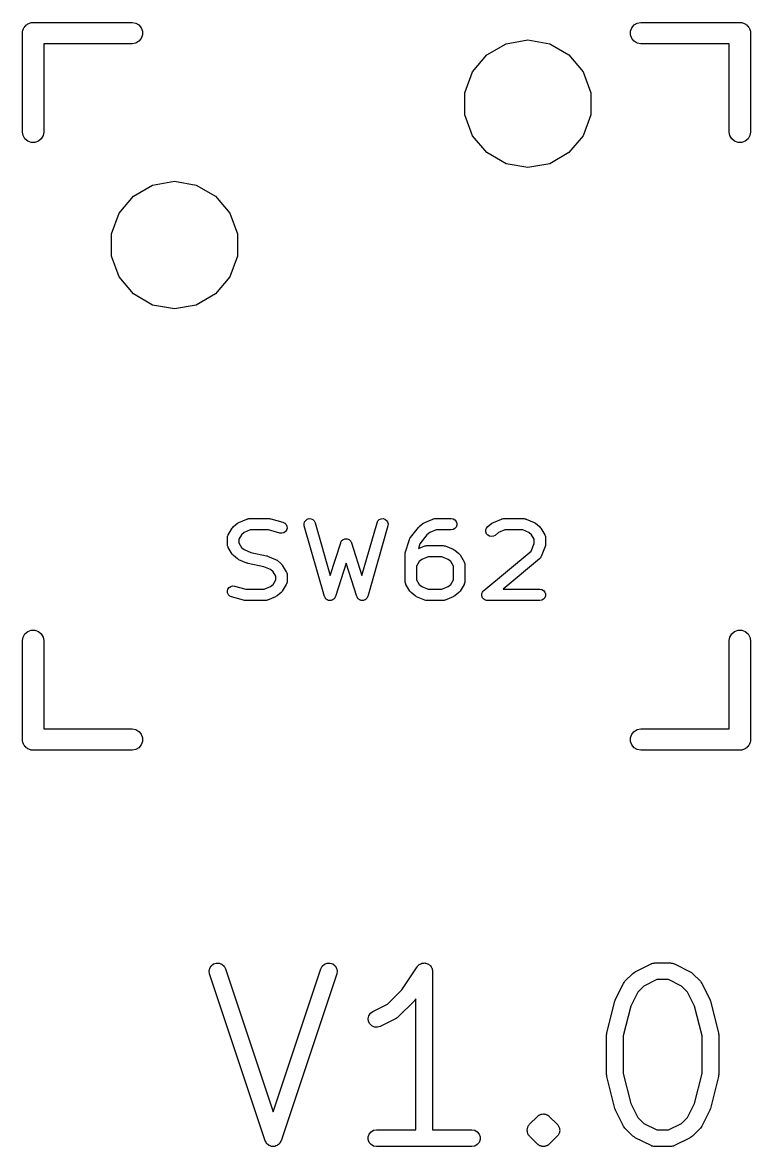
# Model space of a CAD drawing. Extents: x 47 to 330, y -254 to -153.
# Drawn here: x 298.08 to 311.17, y -253.67 to -233.46 of the extents above; entities that cross this region are included whole.
import ezdxf

# ---------------------------------------------------------------- set-up
doc = ezdxf.new("R2010")
doc.units = 0
doc.header["$MEASUREMENT"] = 0
doc.layers.add('BLACK', color=7, linetype='CONTINUOUS')

msp = doc.modelspace()

# ---------------------------------------------------------------- linework, layer by layer
at = {"layer": 'Black'}
for p, q in [((298.093, -233.601), (298.096, -233.585)), ((298.096, -233.585), (298.104, -233.57)), ((298.104, -233.57), (298.11, -233.555)), ((298.11, -233.555), (298.121, -233.542)), ((298.121, -233.542), (298.129, -233.528)), ((298.129, -233.528), (298.142, -233.517)), ((298.142, -233.517), (298.153, -233.504)), ((298.153, -233.504), (298.167, -233.496)), ((298.167, -233.496), (298.18, -233.485)), ((298.18, -233.485), (298.195, -233.479)), ((298.195, -233.479), (298.21, -233.471)), ((298.21, -233.471), (298.226, -233.468)), ((298.226, -233.468), (298.242, -233.462)), ((298.242, -233.462), (298.259, -233.462)), ((298.259, -233.462), (298.275, -233.459)), ((298.275, -233.459), (300.053, -233.459)), ((300.053, -233.459), (300.118, -233.471)), ((300.118, -233.471), (300.175, -233.504)), ((300.175, -233.504), (300.218, -233.555)), ((300.218, -233.555), (300.241, -233.617)), ((309.009, -233.617), (309.032, -233.555)), ((309.032, -233.555), (309.075, -233.504)), ((309.075, -233.504), (309.132, -233.471)), ((309.132, -233.471), (309.197, -233.459)), ((309.197, -233.459), (310.975, -233.459)), ((310.975, -233.459), (310.991, -233.462)), ((310.991, -233.462), (311.008, -233.462)), ((311.008, -233.462), (311.024, -233.468)), ((311.024, -233.468), (311.04, -233.471)), ((311.04, -233.471), (311.055, -233.479)), ((311.055, -233.479), (311.07, -233.485)), ((311.07, -233.485), (311.083, -233.496)), ((311.083, -233.496), (311.097, -233.504)), ((311.097, -233.504), (311.108, -233.517)), ((311.108, -233.517), (311.121, -233.528)), ((311.121, -233.528), (311.129, -233.542)), ((311.129, -233.542), (311.14, -233.555)), ((311.14, -233.555), (311.146, -233.57)), ((311.146, -233.57), (311.154, -233.585)), ((311.154, -233.585), (311.157, -233.601)), ((298.084, -233.65), (298.087, -233.634)), ((298.084, -235.428), (298.084, -233.65)), ((298.087, -233.617), (298.093, -233.601)), ((298.087, -233.634), (298.087, -233.617)), ((300.218, -233.745), (300.175, -233.796)), ((300.241, -233.683), (300.218, -233.745)), ((300.241, -233.617), (300.241, -233.683)), ((306.773, -233.842), (307.165, -233.773)), ((307.165, -233.773), (307.557, -233.842)), ((309.009, -233.683), (309.009, -233.617)), ((309.032, -233.745), (309.009, -233.683)), ((309.075, -233.796), (309.032, -233.745)), ((311.157, -233.601), (311.163, -233.617)), ((311.163, -233.617), (311.163, -233.634)), ((311.163, -233.634), (311.166, -233.65)), ((311.166, -233.65), (311.166, -235.428)), ((300.053, -233.84), (298.465, -233.84)), ((298.465, -233.84), (298.465, -235.428)), ((300.118, -233.829), (300.053, -233.84)), ((300.175, -233.796), (300.118, -233.829)), ((306.427, -234.041), (306.773, -233.842)), ((307.557, -233.842), (307.903, -234.041)), ((309.132, -233.829), (309.075, -233.796)), ((309.197, -233.84), (309.132, -233.829)), ((310.784, -233.84), (309.197, -233.84)), ((310.784, -235.428), (310.784, -233.84)), ((306.171, -234.346), (306.427, -234.041)), ((307.903, -234.041), (308.159, -234.346)), ((306.035, -234.721), (306.171, -234.346)), ((308.159, -234.346), (308.295, -234.721)), ((306.035, -235.119), (306.035, -234.721)), ((308.295, -234.721), (308.295, -235.119)), ((306.171, -235.494), (306.035, -235.119)), ((308.295, -235.119), (308.159, -235.494)), ((298.096, -235.493), (298.084, -235.428)), ((298.129, -235.55), (298.096, -235.493)), ((298.18, -235.593), (298.129, -235.55)), ((298.242, -235.616), (298.18, -235.593)), ((298.37, -235.593), (298.308, -235.616)), ((298.421, -235.55), (298.37, -235.593)), ((298.454, -235.493), (298.421, -235.55)), ((298.465, -235.428), (298.454, -235.493)), ((306.427, -235.799), (306.171, -235.494)), ((308.159, -235.494), (307.903, -235.799)), ((310.796, -235.493), (310.784, -235.428)), ((310.829, -235.55), (310.796, -235.493)), ((310.88, -235.593), (310.829, -235.55)), ((310.942, -235.616), (310.88, -235.593)), ((311.07, -235.593), (311.008, -235.616)), ((311.121, -235.55), (311.07, -235.593)), ((311.154, -235.493), (311.121, -235.55)), ((311.166, -235.428), (311.154, -235.493)), ((298.308, -235.616), (298.242, -235.616)), ((306.773, -235.998), (306.427, -235.799)), ((307.903, -235.799), (307.557, -235.998)), ((311.008, -235.616), (310.942, -235.616)), ((307.165, -236.067), (306.773, -235.998)), ((307.557, -235.998), (307.165, -236.067)), ((300.077, -236.581), (300.423, -236.382)), ((300.423, -236.382), (300.815, -236.313)), ((300.815, -236.313), (301.207, -236.382)), ((301.207, -236.382), (301.553, -236.581)), ((299.821, -236.886), (300.077, -236.581)), ((301.553, -236.581), (301.809, -236.886)), ((299.685, -237.261), (299.821, -236.886)), ((301.809, -236.886), (301.945, -237.261)), ((299.685, -237.659), (299.685, -237.261)), ((301.945, -237.261), (301.945, -237.659)), ((299.821, -238.034), (299.685, -237.659)), ((301.945, -237.659), (301.809, -238.034)), ((300.077, -238.339), (299.821, -238.034)), ((301.809, -238.034), (301.553, -238.339)), ((300.423, -238.538), (300.077, -238.339)), ((301.553, -238.339), (301.207, -238.538)), ((300.815, -238.607), (300.423, -238.538)), ((301.207, -238.538), (300.815, -238.607)), ((301.875, -242.522), (301.947, -242.462)), ((301.947, -242.462), (301.961, -242.454)), ((301.961, -242.454), (301.973, -242.446)), ((301.973, -242.446), (302.118, -242.386)), ((302.118, -242.386), (302.121, -242.385)), ((302.121, -242.385), (302.123, -242.384)), ((302.123, -242.384), (302.138, -242.381)), ((302.138, -242.381), (302.153, -242.378)), ((302.153, -242.378), (302.155, -242.378)), ((302.155, -242.378), (302.158, -242.378)), ((302.158, -242.378), (302.52, -242.378)), ((302.52, -242.378), (302.534, -242.38)), ((302.534, -242.38), (302.548, -242.382)), ((302.548, -242.382), (302.765, -242.442)), ((302.765, -242.442), (302.797, -242.457)), ((302.797, -242.457), (302.822, -242.482)), ((302.822, -242.482), (302.837, -242.515)), ((303.145, -242.472), (303.153, -242.438)), ((303.148, -242.507), (303.145, -242.472)), ((303.153, -242.438), (303.173, -242.409)), ((303.173, -242.409), (303.202, -242.388)), ((303.202, -242.388), (303.236, -242.378)), ((303.236, -242.378), (303.271, -242.381)), ((303.271, -242.381), (303.303, -242.395)), ((303.303, -242.395), (303.328, -242.42)), ((303.328, -242.42), (303.344, -242.452)), ((303.344, -242.452), (303.615, -243.399)), ((304.184, -243.399), (304.455, -242.452)), ((304.455, -242.452), (304.47, -242.42)), ((304.47, -242.42), (304.496, -242.395)), ((304.496, -242.395), (304.528, -242.381)), ((304.528, -242.381), (304.563, -242.378)), ((304.563, -242.378), (304.597, -242.388)), ((304.597, -242.388), (304.625, -242.409)), ((304.625, -242.409), (304.645, -242.438)), ((304.645, -242.438), (304.654, -242.472)), ((304.654, -242.472), (304.65, -242.507)), ((305.213, -242.522), (305.286, -242.462)), ((305.286, -242.462), (305.299, -242.454)), ((305.299, -242.454), (305.312, -242.446)), ((305.312, -242.446), (305.457, -242.386)), ((305.457, -242.386), (305.459, -242.385)), ((305.459, -242.385), (305.461, -242.384)), ((305.461, -242.384), (305.476, -242.381)), ((305.476, -242.381), (305.491, -242.378)), ((305.491, -242.378), (305.494, -242.378)), ((305.494, -242.378), (305.496, -242.378)), ((305.496, -242.378), (305.786, -242.378)), ((305.786, -242.378), (305.821, -242.384)), ((305.821, -242.384), (305.851, -242.402)), ((305.851, -242.402), (305.874, -242.429)), ((305.874, -242.429), (305.886, -242.462)), ((305.886, -242.462), (305.886, -242.497)), ((306.447, -242.522), (306.519, -242.462)), ((306.519, -242.462), (306.533, -242.454)), ((306.533, -242.454), (306.545, -242.446)), ((306.545, -242.446), (306.69, -242.386)), ((306.69, -242.386), (306.693, -242.385)), ((306.693, -242.385), (306.695, -242.384)), ((306.695, -242.384), (306.71, -242.381)), ((306.71, -242.381), (306.725, -242.378)), ((306.725, -242.378), (306.727, -242.378)), ((306.727, -242.378), (306.73, -242.378)), ((306.73, -242.378), (307.092, -242.378)), ((307.092, -242.378), (307.095, -242.378)), ((307.095, -242.378), (307.097, -242.378)), ((307.097, -242.378), (307.112, -242.381)), ((307.112, -242.381), (307.127, -242.384)), ((307.127, -242.384), (307.129, -242.385)), ((307.129, -242.385), (307.132, -242.386)), ((307.132, -242.386), (307.277, -242.446)), ((307.277, -242.446), (307.289, -242.454)), ((307.289, -242.454), (307.303, -242.462)), ((307.303, -242.462), (307.375, -242.522)), ((301.772, -242.687), (301.777, -242.678)), ((301.777, -242.678), (301.78, -242.669)), ((301.78, -242.669), (301.853, -242.548)), ((301.853, -242.548), (301.864, -242.535)), ((301.864, -242.535), (301.875, -242.522)), ((302.018, -242.668), (301.969, -242.75)), ((302.066, -242.628), (302.018, -242.668)), ((302.178, -242.581), (302.066, -242.628)), ((302.507, -242.581), (302.178, -242.581)), ((302.711, -242.638), (302.507, -242.581)), ((302.746, -242.641), (302.711, -242.638)), ((302.78, -242.632), (302.746, -242.641)), ((302.809, -242.612), (302.78, -242.632)), ((302.83, -242.584), (302.809, -242.612)), ((302.839, -242.55), (302.83, -242.584)), ((302.837, -242.515), (302.839, -242.55)), ((303.511, -243.777), (303.148, -242.507)), ((304.65, -242.507), (304.287, -243.777)), ((305.054, -242.718), (305.199, -242.537)), ((305.199, -242.537), (305.206, -242.53)), ((305.206, -242.53), (305.213, -242.522)), ((305.351, -242.672), (305.225, -242.83)), ((305.404, -242.628), (305.351, -242.672)), ((305.516, -242.581), (305.404, -242.628)), ((305.786, -242.581), (305.516, -242.581)), ((305.821, -242.575), (305.786, -242.581)), ((305.851, -242.557), (305.821, -242.575)), ((305.874, -242.53), (305.851, -242.557)), ((305.886, -242.497), (305.874, -242.53)), ((306.412, -242.582), (306.424, -242.549)), ((306.412, -242.618), (306.412, -242.582)), ((306.424, -242.651), (306.412, -242.618)), ((306.424, -242.549), (306.447, -242.522)), ((306.446, -242.678), (306.424, -242.651)), ((306.477, -242.696), (306.446, -242.678)), ((306.577, -242.679), (306.546, -242.696)), ((306.638, -242.628), (306.577, -242.679)), ((306.75, -242.581), (306.638, -242.628)), ((307.072, -242.581), (306.75, -242.581)), ((307.184, -242.628), (307.072, -242.581)), ((307.232, -242.668), (307.184, -242.628)), ((307.281, -242.75), (307.232, -242.668)), ((307.375, -242.522), (307.386, -242.535)), ((307.386, -242.535), (307.397, -242.548)), ((307.397, -242.548), (307.47, -242.669)), ((307.47, -242.669), (307.473, -242.678)), ((307.473, -242.678), (307.478, -242.687)), ((301.766, -242.721), (301.767, -242.712)), ((301.766, -242.842), (301.766, -242.721)), ((301.767, -242.852), (301.766, -242.842)), ((301.767, -242.712), (301.768, -242.702)), ((301.768, -242.862), (301.767, -242.852)), ((301.768, -242.702), (301.77, -242.695)), ((301.77, -242.869), (301.768, -242.862)), ((301.77, -242.695), (301.772, -242.687)), ((301.772, -242.877), (301.77, -242.869)), ((301.777, -242.886), (301.772, -242.877)), ((301.78, -242.895), (301.777, -242.886)), ((301.969, -242.75), (301.969, -242.814)), ((301.969, -242.814), (302.018, -242.896)), ((303.615, -243.399), (303.803, -242.811)), ((303.803, -242.811), (303.804, -242.808)), ((303.804, -242.808), (303.805, -242.804)), ((303.805, -242.804), (303.813, -242.792)), ((303.813, -242.792), (303.819, -242.78)), ((303.819, -242.78), (303.822, -242.777)), ((303.822, -242.777), (303.824, -242.774)), ((303.824, -242.774), (303.835, -242.766)), ((303.835, -242.766), (303.845, -242.756)), ((303.845, -242.756), (303.849, -242.755)), ((303.849, -242.755), (303.852, -242.752)), ((303.852, -242.752), (303.865, -242.748)), ((303.865, -242.748), (303.878, -242.743)), ((303.878, -242.743), (303.882, -242.743)), ((303.882, -242.743), (303.886, -242.742)), ((303.886, -242.742), (303.899, -242.742)), ((303.899, -242.742), (303.913, -242.742)), ((303.913, -242.742), (303.917, -242.743)), ((303.917, -242.743), (303.921, -242.743)), ((303.921, -242.743), (303.934, -242.748)), ((303.934, -242.748), (303.947, -242.752)), ((303.947, -242.752), (303.95, -242.755)), ((303.95, -242.755), (303.954, -242.756)), ((303.954, -242.756), (303.964, -242.766)), ((303.964, -242.766), (303.974, -242.774)), ((303.974, -242.774), (303.977, -242.777)), ((303.977, -242.777), (303.98, -242.78)), ((303.98, -242.78), (303.986, -242.792)), ((303.986, -242.792), (303.993, -242.804)), ((303.993, -242.804), (303.994, -242.808)), ((303.994, -242.808), (303.996, -242.811)), ((303.996, -242.811), (304.184, -243.399)), ((304.963, -242.995), (305.036, -242.753)), ((305.036, -242.751), (305.037, -242.749)), ((305.036, -242.753), (305.036, -242.751)), ((305.037, -242.749), (305.044, -242.735)), ((305.044, -242.735), (305.052, -242.721)), ((305.052, -242.721), (305.053, -242.72)), ((305.053, -242.72), (305.054, -242.718)), ((305.225, -242.83), (305.199, -242.917)), ((305.199, -242.917), (305.312, -242.87)), ((305.312, -242.87), (305.314, -242.869)), ((305.314, -242.869), (305.316, -242.868)), ((305.316, -242.868), (305.331, -242.865)), ((305.331, -242.865), (305.346, -242.862)), ((305.346, -242.862), (305.348, -242.862)), ((305.348, -242.862), (305.351, -242.862)), ((305.351, -242.862), (305.641, -242.862)), ((305.641, -242.862), (305.643, -242.862)), ((305.643, -242.862), (305.646, -242.862)), ((305.646, -242.862), (305.661, -242.865)), ((305.661, -242.865), (305.676, -242.868)), ((305.676, -242.868), (305.678, -242.869)), ((305.678, -242.869), (305.68, -242.87)), ((305.68, -242.87), (305.825, -242.93)), ((306.512, -242.702), (306.477, -242.696)), ((306.546, -242.696), (306.512, -242.702)), ((307.225, -242.962), (307.281, -242.823)), ((307.281, -242.823), (307.281, -242.75)), ((307.477, -242.88), (307.404, -243.062)), ((307.478, -242.877), (307.477, -242.879)), ((307.477, -242.879), (307.477, -242.88)), ((307.478, -242.687), (307.48, -242.695)), ((307.481, -242.861), (307.478, -242.877)), ((307.48, -242.695), (307.482, -242.702)), ((307.484, -242.846), (307.481, -242.861)), ((307.482, -242.702), (307.483, -242.712)), ((307.483, -242.712), (307.484, -242.721)), ((307.484, -242.721), (307.484, -242.842)), ((307.484, -242.842), (307.484, -242.844)), ((307.484, -242.844), (307.484, -242.846)), ((301.853, -243.016), (301.78, -242.895)), ((301.864, -243.028), (301.853, -243.016)), ((301.875, -243.041), (301.864, -243.028)), ((301.947, -243.102), (301.875, -243.041)), ((302.018, -242.896), (302.066, -242.936)), ((302.066, -242.936), (302.188, -242.987)), ((302.188, -242.987), (302.469, -243.045)), ((302.469, -243.045), (302.478, -243.049)), ((302.478, -243.049), (302.487, -243.051)), ((302.487, -243.051), (302.632, -243.111)), ((304.959, -243.024), (304.961, -243.009)), ((304.959, -243.508), (304.959, -243.024)), ((304.961, -243.009), (304.963, -242.995)), ((305.371, -243.065), (305.259, -243.112)), ((305.621, -243.065), (305.371, -243.065)), ((305.733, -243.112), (305.621, -243.065)), ((305.825, -242.93), (305.838, -242.938)), ((305.838, -242.938), (305.851, -242.946)), ((305.851, -242.946), (305.924, -243.006)), ((305.924, -243.006), (305.935, -243.019)), ((305.935, -243.019), (305.946, -243.032)), ((305.946, -243.032), (306.018, -243.153)), ((306.374, -243.671), (307.225, -242.962)), ((307.391, -243.083), (307.386, -243.092)), ((307.398, -243.075), (307.391, -243.083)), ((307.401, -243.068), (307.398, -243.075)), ((307.404, -243.062), (307.401, -243.068)), ((301.961, -243.109), (301.947, -243.102)), ((301.973, -243.118), (301.961, -243.109)), ((302.118, -243.178), (301.973, -243.118)), ((302.128, -243.18), (302.118, -243.178)), ((302.137, -243.184), (302.128, -243.18)), ((302.418, -243.242), (302.137, -243.184)), ((302.54, -243.293), (302.418, -243.242)), ((302.632, -243.111), (302.645, -243.12)), ((302.645, -243.12), (302.658, -243.127)), ((302.658, -243.127), (302.731, -243.188)), ((302.731, -243.188), (302.742, -243.201)), ((302.742, -243.201), (302.753, -243.213)), ((302.753, -243.213), (302.825, -243.334)), ((303.899, -243.176), (303.706, -243.78)), ((304.093, -243.78), (303.899, -243.176)), ((305.211, -243.151), (305.162, -243.233)), ((305.162, -243.233), (305.162, -243.479)), ((305.259, -243.112), (305.211, -243.151)), ((305.78, -243.151), (305.733, -243.112)), ((305.83, -243.233), (305.78, -243.151)), ((305.83, -243.479), (305.83, -243.233)), ((306.018, -243.153), (306.022, -243.162)), ((306.022, -243.162), (306.027, -243.17)), ((306.027, -243.17), (306.028, -243.178)), ((306.028, -243.178), (306.031, -243.186)), ((306.031, -243.186), (306.031, -243.196)), ((306.031, -243.196), (306.033, -243.205)), ((306.033, -243.205), (306.033, -243.508)), ((307.375, -243.102), (306.72, -243.648)), ((307.38, -243.096), (307.375, -243.102)), ((307.386, -243.092), (307.38, -243.096)), ((302.587, -243.333), (302.54, -243.293)), ((302.637, -243.415), (302.587, -243.333)), ((302.587, -243.562), (302.637, -243.479)), ((302.637, -243.479), (302.637, -243.415)), ((302.825, -243.334), (302.829, -243.343)), ((302.829, -243.343), (302.834, -243.352)), ((302.834, -243.352), (302.835, -243.36)), ((302.835, -243.36), (302.838, -243.367)), ((302.838, -243.367), (302.838, -243.377)), ((302.838, -243.377), (302.84, -243.387)), ((302.84, -243.387), (302.84, -243.508)), ((305.162, -243.479), (305.211, -243.562)), ((305.78, -243.562), (305.83, -243.479)), ((301.766, -243.679), (301.776, -243.645)), ((301.769, -243.714), (301.766, -243.679)), ((301.776, -243.645), (301.796, -243.617)), ((301.796, -243.617), (301.825, -243.597)), ((301.825, -243.597), (301.859, -243.588)), ((301.859, -243.588), (301.894, -243.591)), ((301.894, -243.591), (302.099, -243.648)), ((302.099, -243.648), (302.428, -243.648)), ((302.428, -243.648), (302.54, -243.601)), ((302.54, -243.601), (302.587, -243.562)), ((302.742, -243.694), (302.731, -243.707)), ((302.753, -243.681), (302.742, -243.694)), ((302.825, -243.56), (302.753, -243.681)), ((302.829, -243.551), (302.825, -243.56)), ((302.834, -243.542), (302.829, -243.551)), ((302.835, -243.534), (302.834, -243.542)), ((302.838, -243.527), (302.835, -243.534)), ((302.84, -243.508), (302.838, -243.517)), ((302.838, -243.517), (302.838, -243.527)), ((304.961, -243.517), (304.959, -243.508)), ((304.961, -243.527), (304.961, -243.517)), ((304.964, -243.534), (304.961, -243.527)), ((304.965, -243.542), (304.964, -243.534)), ((304.97, -243.551), (304.965, -243.542)), ((304.973, -243.56), (304.97, -243.551)), ((305.046, -243.681), (304.973, -243.56)), ((305.057, -243.694), (305.046, -243.681)), ((305.068, -243.707), (305.057, -243.694)), ((305.211, -243.562), (305.259, -243.601)), ((305.259, -243.601), (305.371, -243.648)), ((305.371, -243.648), (305.621, -243.648)), ((305.621, -243.648), (305.733, -243.601)), ((305.733, -243.601), (305.78, -243.562)), ((305.935, -243.694), (305.924, -243.707)), ((305.946, -243.681), (305.935, -243.694)), ((306.018, -243.56), (305.946, -243.681)), ((306.022, -243.551), (306.018, -243.56)), ((306.027, -243.542), (306.022, -243.551)), ((306.028, -243.534), (306.027, -243.542)), ((306.031, -243.527), (306.028, -243.534)), ((306.033, -243.508), (306.031, -243.517)), ((306.031, -243.517), (306.031, -243.527)), ((306.351, -243.698), (306.363, -243.685)), ((306.363, -243.685), (306.374, -243.672)), ((306.374, -243.672), (306.374, -243.671)), ((306.374, -243.672), (306.374, -243.672)), ((306.72, -243.648), (307.383, -243.648)), ((307.383, -243.648), (307.417, -243.654)), ((307.417, -243.654), (307.448, -243.672)), ((307.448, -243.672), (307.471, -243.699)), ((301.784, -243.747), (301.769, -243.714)), ((301.808, -243.772), (301.784, -243.747)), ((301.84, -243.787), (301.808, -243.772)), ((302.058, -243.847), (301.84, -243.787)), ((302.071, -243.849), (302.058, -243.847)), ((302.085, -243.851), (302.071, -243.849)), ((302.448, -243.851), (302.085, -243.851)), ((302.45, -243.851), (302.448, -243.851)), ((302.453, -243.851), (302.45, -243.851)), ((302.467, -243.848), (302.453, -243.851)), ((302.483, -243.845), (302.467, -243.848)), ((302.485, -243.844), (302.483, -243.845)), ((302.487, -243.843), (302.485, -243.844)), ((302.632, -243.783), (302.487, -243.843)), ((302.645, -243.775), (302.632, -243.783)), ((302.658, -243.767), (302.645, -243.775)), ((302.731, -243.707), (302.658, -243.767)), ((303.514, -243.783), (303.511, -243.777)), ((303.515, -243.788), (303.514, -243.783)), ((303.521, -243.798), (303.515, -243.788)), ((303.527, -243.809), (303.521, -243.798)), ((303.531, -243.813), (303.527, -243.809)), ((303.534, -243.818), (303.531, -243.813)), ((303.543, -243.825), (303.534, -243.818)), ((303.552, -243.834), (303.543, -243.825)), ((303.557, -243.836), (303.552, -243.834)), ((303.562, -243.839), (303.557, -243.836)), ((303.573, -243.843), (303.562, -243.839)), ((303.584, -243.848), (303.573, -243.843)), ((303.59, -243.848), (303.584, -243.848)), ((303.595, -243.85), (303.59, -243.848)), ((303.607, -243.85), (303.595, -243.85)), ((303.62, -243.851), (303.607, -243.85)), ((303.625, -243.849), (303.62, -243.851)), ((303.631, -243.849), (303.625, -243.849)), ((303.642, -243.844), (303.631, -243.849)), ((303.653, -243.841), (303.642, -243.844)), ((303.658, -243.838), (303.653, -243.841)), ((303.663, -243.835), (303.658, -243.838)), ((303.672, -243.827), (303.663, -243.835)), ((303.682, -243.82), (303.672, -243.827)), ((303.685, -243.816), (303.682, -243.82)), ((303.689, -243.812), (303.685, -243.816)), ((303.695, -243.801), (303.689, -243.812)), ((303.702, -243.791), (303.695, -243.801)), ((303.703, -243.785), (303.702, -243.791)), ((303.706, -243.78), (303.703, -243.785)), ((304.095, -243.785), (304.093, -243.78)), ((304.097, -243.791), (304.095, -243.785)), ((304.104, -243.801), (304.097, -243.791)), ((304.109, -243.812), (304.104, -243.801)), ((304.113, -243.816), (304.109, -243.812)), ((304.117, -243.82), (304.113, -243.816)), ((304.126, -243.827), (304.117, -243.82)), ((304.135, -243.835), (304.126, -243.827)), ((304.141, -243.838), (304.135, -243.835)), ((304.145, -243.841), (304.141, -243.838)), ((304.157, -243.844), (304.145, -243.841)), ((304.168, -243.849), (304.157, -243.844)), ((304.174, -243.849), (304.168, -243.849)), ((304.179, -243.851), (304.174, -243.849)), ((304.191, -243.85), (304.179, -243.851)), ((304.203, -243.85), (304.191, -243.85)), ((304.209, -243.848), (304.203, -243.85)), ((304.214, -243.848), (304.209, -243.848)), ((304.225, -243.843), (304.214, -243.848)), ((304.237, -243.839), (304.225, -243.843)), ((304.241, -243.836), (304.237, -243.839)), ((304.246, -243.834), (304.241, -243.836)), ((304.255, -243.825), (304.246, -243.834)), ((304.265, -243.818), (304.255, -243.825)), ((304.268, -243.813), (304.265, -243.818)), ((304.272, -243.809), (304.268, -243.813)), ((304.277, -243.798), (304.272, -243.809)), ((304.284, -243.788), (304.277, -243.798)), ((304.285, -243.783), (304.284, -243.788)), ((304.287, -243.777), (304.285, -243.783)), ((305.141, -243.767), (305.068, -243.707)), ((305.154, -243.775), (305.141, -243.767)), ((305.166, -243.783), (305.154, -243.775)), ((305.312, -243.843), (305.166, -243.783)), ((305.314, -243.844), (305.312, -243.843)), ((305.316, -243.845), (305.314, -243.844)), ((305.331, -243.848), (305.316, -243.845)), ((305.346, -243.851), (305.331, -243.848)), ((305.348, -243.851), (305.346, -243.851)), ((305.351, -243.851), (305.348, -243.851)), ((305.641, -243.851), (305.351, -243.851)), ((305.643, -243.851), (305.641, -243.851)), ((305.646, -243.851), (305.643, -243.851)), ((305.661, -243.848), (305.646, -243.851)), ((305.676, -243.845), (305.661, -243.848)), ((305.678, -243.844), (305.676, -243.845)), ((305.68, -243.843), (305.678, -243.844)), ((305.825, -243.783), (305.68, -243.843)), ((305.838, -243.775), (305.825, -243.783)), ((305.851, -243.767), (305.838, -243.775)), ((305.924, -243.707), (305.851, -243.767)), ((306.339, -243.732), (306.345, -243.715)), ((306.339, -243.749), (306.339, -243.732)), ((306.339, -243.732), (306.339, -243.732)), ((306.339, -243.732), (306.339, -243.732)), ((306.339, -243.767), (306.339, -243.749)), ((306.345, -243.784), (306.339, -243.767)), ((306.339, -243.767), (306.339, -243.767)), ((306.339, -243.767), (306.339, -243.767)), ((306.345, -243.715), (306.351, -243.699)), ((306.351, -243.8), (306.345, -243.784)), ((306.351, -243.699), (306.351, -243.698)), ((306.351, -243.699), (306.351, -243.699)), ((306.363, -243.814), (306.351, -243.8)), ((306.351, -243.8), (306.351, -243.8)), ((306.351, -243.8), (306.351, -243.8)), ((306.374, -243.827), (306.363, -243.814)), ((306.389, -243.836), (306.374, -243.827)), ((306.374, -243.827), (306.374, -243.827)), ((306.374, -243.827), (306.374, -243.827)), ((306.404, -243.845), (306.389, -243.836)), ((306.405, -243.845), (306.404, -243.845)), ((306.404, -243.845), (306.404, -243.845)), ((306.422, -243.848), (306.405, -243.845)), ((306.439, -243.851), (306.422, -243.848)), ((307.383, -243.851), (306.439, -243.851)), ((306.439, -243.851), (306.439, -243.851)), ((306.439, -243.851), (306.439, -243.851)), ((307.417, -243.845), (307.383, -243.851)), ((307.448, -243.827), (307.417, -243.845)), ((307.471, -243.8), (307.448, -243.827)), ((307.471, -243.699), (307.483, -243.732)), ((307.483, -243.767), (307.471, -243.8)), ((307.483, -243.732), (307.483, -243.767)), ((298.096, -244.507), (298.129, -244.45)), ((298.129, -244.45), (298.18, -244.407)), ((298.18, -244.407), (298.242, -244.384)), ((298.242, -244.384), (298.308, -244.384)), ((298.308, -244.384), (298.37, -244.407)), ((298.37, -244.407), (298.421, -244.45)), ((298.421, -244.45), (298.454, -244.507)), ((310.796, -244.507), (310.829, -244.45)), ((310.829, -244.45), (310.88, -244.407)), ((310.88, -244.407), (310.942, -244.384)), ((310.942, -244.384), (311.008, -244.384)), ((311.008, -244.384), (311.07, -244.407)), ((311.07, -244.407), (311.121, -244.45)), ((311.121, -244.45), (311.154, -244.507)), ((298.084, -244.572), (298.096, -244.507)), ((298.084, -246.35), (298.084, -244.572)), ((298.454, -244.507), (298.465, -244.572)), ((298.465, -244.572), (298.465, -246.159)), ((310.784, -244.572), (310.796, -244.507)), ((310.784, -246.159), (310.784, -244.572)), ((311.154, -244.507), (311.166, -244.572)), ((311.166, -244.572), (311.166, -246.35)), ((298.465, -246.159), (300.053, -246.159)), ((300.053, -246.159), (300.118, -246.171)), ((300.118, -246.171), (300.175, -246.204)), ((300.175, -246.204), (300.218, -246.255)), ((300.218, -246.255), (300.241, -246.317)), ((300.241, -246.317), (300.241, -246.383)), ((309.009, -246.317), (309.032, -246.255)), ((309.009, -246.383), (309.009, -246.317)), ((309.032, -246.255), (309.075, -246.204)), ((309.075, -246.204), (309.132, -246.171)), ((309.132, -246.171), (309.197, -246.159)), ((309.197, -246.159), (310.784, -246.159)), ((298.087, -246.366), (298.084, -246.35)), ((298.087, -246.383), (298.087, -246.366)), ((298.093, -246.399), (298.087, -246.383)), ((298.096, -246.415), (298.093, -246.399)), ((298.104, -246.43), (298.096, -246.415)), ((298.11, -246.445), (298.104, -246.43)), ((298.121, -246.458), (298.11, -246.445)), ((298.129, -246.472), (298.121, -246.458)), ((298.142, -246.483), (298.129, -246.472)), ((298.153, -246.496), (298.142, -246.483)), ((298.167, -246.504), (298.153, -246.496)), ((298.18, -246.515), (298.167, -246.504)), ((298.195, -246.521), (298.18, -246.515)), ((298.21, -246.529), (298.195, -246.521)), ((300.175, -246.496), (300.118, -246.529)), ((300.218, -246.445), (300.175, -246.496)), ((300.241, -246.383), (300.218, -246.445)), ((309.032, -246.445), (309.009, -246.383)), ((309.075, -246.496), (309.032, -246.445)), ((309.132, -246.529), (309.075, -246.496)), ((311.055, -246.521), (311.04, -246.529)), ((311.07, -246.515), (311.055, -246.521)), ((311.083, -246.504), (311.07, -246.515)), ((311.097, -246.496), (311.083, -246.504)), ((311.108, -246.483), (311.097, -246.496)), ((311.121, -246.472), (311.108, -246.483)), ((311.129, -246.458), (311.121, -246.472)), ((311.14, -246.445), (311.129, -246.458)), ((311.146, -246.43), (311.14, -246.445)), ((311.154, -246.415), (311.146, -246.43)), ((311.157, -246.399), (311.154, -246.415)), ((311.163, -246.383), (311.157, -246.399)), ((311.166, -246.35), (311.163, -246.366)), ((311.163, -246.366), (311.163, -246.383)), ((298.226, -246.532), (298.21, -246.529)), ((298.242, -246.538), (298.226, -246.532)), ((298.259, -246.538), (298.242, -246.538)), ((298.275, -246.54), (298.259, -246.538)), ((300.053, -246.54), (298.275, -246.54)), ((300.118, -246.529), (300.053, -246.54)), ((309.197, -246.54), (309.132, -246.529)), ((310.975, -246.54), (309.197, -246.54)), ((310.991, -246.538), (310.975, -246.54)), ((311.008, -246.538), (310.991, -246.538)), ((311.024, -246.532), (311.008, -246.538)), ((311.04, -246.529), (311.024, -246.532)), ((301.438, -250.512), (301.448, -250.461)), ((301.445, -250.564), (301.438, -250.512)), ((302.445, -253.564), (301.445, -250.564)), ((301.448, -250.461), (301.475, -250.417)), ((301.475, -250.417), (301.516, -250.384)), ((301.516, -250.384), (301.566, -250.368)), ((301.566, -250.368), (301.618, -250.369)), ((301.618, -250.369), (301.666, -250.388)), ((301.666, -250.388), (301.705, -250.423)), ((301.705, -250.423), (301.73, -250.469)), ((301.73, -250.469), (302.588, -253.042)), ((302.588, -253.042), (303.445, -250.469)), ((303.73, -250.564), (302.73, -253.564)), ((303.445, -250.469), (303.47, -250.423)), ((303.47, -250.423), (303.509, -250.388)), ((303.509, -250.388), (303.557, -250.369)), ((303.557, -250.369), (303.61, -250.368)), ((303.61, -250.368), (303.659, -250.384)), ((303.659, -250.384), (303.7, -250.417)), ((303.7, -250.417), (303.727, -250.461)), ((303.727, -250.461), (303.738, -250.512)), ((303.738, -250.512), (303.73, -250.564)), ((304.9, -250.849), (305.177, -250.433)), ((305.177, -250.433), (305.183, -250.427)), ((305.183, -250.427), (305.187, -250.42)), ((305.187, -250.42), (305.201, -250.408)), ((305.201, -250.408), (305.213, -250.395)), ((305.213, -250.395), (305.22, -250.392)), ((305.22, -250.392), (305.227, -250.386)), ((305.227, -250.386), (305.244, -250.38)), ((305.244, -250.38), (305.26, -250.372)), ((305.26, -250.372), (305.268, -250.371)), ((305.268, -250.371), (305.276, -250.368)), ((305.276, -250.368), (305.294, -250.368)), ((305.294, -250.368), (305.312, -250.366)), ((305.312, -250.366), (305.32, -250.368)), ((305.32, -250.368), (305.328, -250.368)), ((305.328, -250.368), (305.345, -250.375)), ((305.345, -250.375), (305.362, -250.379)), ((305.362, -250.379), (305.369, -250.383)), ((305.369, -250.383), (305.377, -250.386)), ((305.377, -250.386), (305.391, -250.398)), ((305.391, -250.398), (305.405, -250.408)), ((305.405, -250.408), (305.41, -250.414)), ((305.41, -250.414), (305.417, -250.42)), ((305.417, -250.42), (305.426, -250.435)), ((305.426, -250.435), (305.436, -250.45)), ((305.436, -250.45), (305.439, -250.458)), ((305.439, -250.458), (305.443, -250.465)), ((305.443, -250.465), (305.446, -250.482)), ((305.446, -250.482), (305.451, -250.5)), ((305.451, -250.5), (305.45, -250.508)), ((305.45, -250.508), (305.452, -250.516)), ((305.452, -250.516), (305.452, -253.366)), ((308.91, -250.696), (309.053, -250.553)), ((309.053, -250.553), (309.073, -250.539)), ((309.073, -250.539), (309.092, -250.525)), ((309.092, -250.525), (309.378, -250.382)), ((309.378, -250.382), (309.386, -250.38)), ((309.386, -250.38), (309.393, -250.375)), ((309.393, -250.375), (309.411, -250.372)), ((309.411, -250.372), (309.428, -250.367)), ((309.428, -250.367), (309.436, -250.368)), ((309.436, -250.368), (309.445, -250.366)), ((309.445, -250.366), (309.73, -250.366)), ((309.73, -250.366), (309.739, -250.368)), ((309.739, -250.368), (309.748, -250.367)), ((309.748, -250.367), (309.764, -250.372)), ((309.764, -250.372), (309.782, -250.375)), ((309.782, -250.375), (309.789, -250.38)), ((309.789, -250.38), (309.798, -250.382)), ((309.798, -250.382), (310.083, -250.525)), ((310.083, -250.525), (310.103, -250.539)), ((310.103, -250.539), (310.122, -250.553)), ((310.122, -250.553), (310.265, -250.696)), ((308.739, -251.02), (308.882, -250.735)), ((308.882, -250.735), (308.896, -250.715)), ((308.896, -250.715), (308.91, -250.696)), ((309.48, -250.666), (309.248, -250.782)), ((309.695, -250.666), (309.48, -250.666)), ((309.927, -250.782), (309.695, -250.666)), ((310.265, -250.696), (310.279, -250.715)), ((310.279, -250.715), (310.293, -250.735)), ((310.293, -250.735), (310.436, -251.02)), ((304.642, -251.107), (304.9, -250.849)), ((309.139, -250.891), (309.015, -251.14)), ((309.248, -250.782), (309.139, -250.891)), ((310.036, -250.891), (309.927, -250.782)), ((310.16, -251.14), (310.036, -250.891)), ((304.378, -251.239), (304.642, -251.107)), ((305.122, -251.051), (304.836, -251.336)), ((305.131, -251.039), (305.122, -251.051)), ((305.141, -251.028), (305.131, -251.039)), ((305.152, -251.012), (305.141, -251.028)), ((305.152, -253.366), (305.152, -251.012)), ((308.585, -251.623), (308.728, -251.051)), ((308.728, -251.051), (308.734, -251.036)), ((308.734, -251.036), (308.739, -251.02)), ((309.015, -251.14), (308.88, -251.677)), ((310.295, -251.677), (310.16, -251.14)), ((310.436, -251.02), (310.441, -251.036)), ((310.441, -251.036), (310.447, -251.051)), ((310.447, -251.051), (310.59, -251.623)), ((304.295, -251.364), (304.307, -251.314)), ((304.301, -251.416), (304.295, -251.364)), ((304.307, -251.314), (304.336, -251.27)), ((304.336, -251.27), (304.378, -251.239)), ((304.798, -251.365), (304.512, -251.507)), ((304.817, -251.35), (304.798, -251.365)), ((304.836, -251.336), (304.817, -251.35)), ((304.324, -251.463), (304.301, -251.416)), ((304.362, -251.498), (304.324, -251.463)), ((304.41, -251.519), (304.362, -251.498)), ((304.462, -251.522), (304.41, -251.519)), ((304.512, -251.507), (304.462, -251.522)), ((308.58, -251.659), (308.584, -251.641)), ((308.58, -252.373), (308.58, -251.659)), ((308.584, -251.641), (308.585, -251.623)), ((308.88, -251.677), (308.88, -252.355)), ((310.295, -252.355), (310.295, -251.677)), ((310.59, -251.623), (310.592, -251.641)), ((310.592, -251.641), (310.595, -251.659)), ((310.595, -251.659), (310.595, -252.373)), ((308.584, -252.391), (308.58, -252.373)), ((308.88, -252.355), (309.015, -252.892)), ((310.16, -252.892), (310.295, -252.355)), ((310.595, -252.373), (310.592, -252.391)), ((308.585, -252.41), (308.584, -252.391)), ((308.728, -252.981), (308.585, -252.41)), ((310.59, -252.41), (310.447, -252.981)), ((310.592, -252.391), (310.59, -252.41)), ((308.734, -252.996), (308.728, -252.981)), ((309.015, -252.892), (309.139, -253.142)), ((310.036, -253.142), (310.16, -252.892)), ((310.447, -252.981), (310.441, -252.996)), ((307.196, -253.267), (307.339, -253.124)), ((307.339, -253.124), (307.349, -253.117)), ((307.349, -253.117), (307.359, -253.108)), ((307.359, -253.108), (307.365, -253.105)), ((307.365, -253.105), (307.37, -253.101)), ((307.37, -253.101), (307.376, -253.098)), ((307.376, -253.098), (307.381, -253.094)), ((307.381, -253.094), (307.394, -253.091)), ((307.394, -253.091), (307.406, -253.086)), ((307.406, -253.086), (307.412, -253.085)), ((307.412, -253.085), (307.419, -253.083)), ((307.419, -253.083), (307.425, -253.083)), ((307.425, -253.083), (307.432, -253.081)), ((307.432, -253.081), (307.445, -253.082)), ((307.445, -253.082), (307.458, -253.081)), ((307.458, -253.081), (307.464, -253.083)), ((307.464, -253.083), (307.471, -253.083)), ((307.471, -253.083), (307.477, -253.085)), ((307.477, -253.085), (307.484, -253.086)), ((307.484, -253.086), (307.495, -253.091)), ((307.495, -253.091), (307.508, -253.094)), ((307.508, -253.094), (307.514, -253.098)), ((307.514, -253.098), (307.52, -253.101)), ((307.52, -253.101), (307.525, -253.105)), ((307.525, -253.105), (307.531, -253.108)), ((307.531, -253.108), (307.54, -253.117)), ((307.54, -253.117), (307.551, -253.124)), ((307.551, -253.124), (307.694, -253.267)), ((308.739, -253.012), (308.734, -252.996)), ((308.882, -253.298), (308.739, -253.012)), ((309.139, -253.142), (309.248, -253.25)), ((309.927, -253.25), (310.036, -253.142)), ((310.436, -253.012), (310.293, -253.298)), ((310.441, -252.996), (310.436, -253.012)), ((304.348, -253.401), (304.393, -253.375)), ((304.393, -253.375), (304.445, -253.366)), ((304.445, -253.366), (305.152, -253.366)), ((305.452, -253.366), (306.159, -253.366)), ((306.159, -253.366), (306.21, -253.375)), ((306.21, -253.375), (306.255, -253.401)), ((307.152, -253.36), (307.156, -253.348)), ((307.154, -253.373), (307.152, -253.36)), ((307.152, -253.386), (307.154, -253.373)), ((307.156, -253.399), (307.152, -253.386)), ((307.156, -253.348), (307.157, -253.334)), ((307.157, -253.334), (307.163, -253.323)), ((307.163, -253.323), (307.166, -253.31)), ((307.166, -253.31), (307.173, -253.299)), ((307.173, -253.299), (307.179, -253.287)), ((307.179, -253.287), (307.188, -253.278)), ((307.188, -253.278), (307.196, -253.267)), ((307.694, -253.267), (307.701, -253.278)), ((307.701, -253.278), (307.71, -253.287)), ((307.71, -253.287), (307.716, -253.299)), ((307.716, -253.299), (307.724, -253.31)), ((307.724, -253.31), (307.727, -253.323)), ((307.727, -253.323), (307.732, -253.334)), ((307.732, -253.334), (307.734, -253.348)), ((307.734, -253.348), (307.737, -253.36)), ((307.737, -253.386), (307.734, -253.399)), ((307.737, -253.36), (307.736, -253.373)), ((307.736, -253.373), (307.737, -253.386)), ((308.896, -253.317), (308.882, -253.298)), ((308.91, -253.336), (308.896, -253.317)), ((309.053, -253.479), (308.91, -253.336)), ((309.248, -253.25), (309.48, -253.366)), ((309.48, -253.366), (309.695, -253.366)), ((309.695, -253.366), (309.927, -253.25)), ((310.265, -253.336), (310.122, -253.479)), ((310.279, -253.317), (310.265, -253.336)), ((310.293, -253.298), (310.279, -253.317)), ((302.447, -253.567), (302.445, -253.564)), ((302.448, -253.571), (302.447, -253.567)), ((302.46, -253.59), (302.448, -253.571)), ((302.47, -253.609), (302.46, -253.59)), ((302.716, -253.59), (302.705, -253.609)), ((302.727, -253.571), (302.716, -253.59)), ((302.728, -253.567), (302.727, -253.571)), ((302.73, -253.564), (302.728, -253.567)), ((304.297, -253.49), (304.315, -253.441)), ((304.297, -253.542), (304.297, -253.49)), ((304.315, -253.591), (304.297, -253.542)), ((304.315, -253.441), (304.348, -253.401)), ((304.348, -253.631), (304.315, -253.591)), ((306.255, -253.401), (306.289, -253.441)), ((306.289, -253.591), (306.255, -253.631)), ((306.289, -253.441), (306.307, -253.49)), ((306.307, -253.542), (306.289, -253.591)), ((306.307, -253.49), (306.307, -253.542)), ((307.157, -253.412), (307.156, -253.399)), ((307.163, -253.424), (307.157, -253.412)), ((307.166, -253.437), (307.163, -253.424)), ((307.173, -253.447), (307.166, -253.437)), ((307.179, -253.459), (307.173, -253.447)), ((307.188, -253.469), (307.179, -253.459)), ((307.196, -253.479), (307.188, -253.469)), ((307.339, -253.622), (307.196, -253.479)), ((307.694, -253.479), (307.551, -253.622)), ((307.701, -253.469), (307.694, -253.479)), ((307.71, -253.459), (307.701, -253.469)), ((307.716, -253.447), (307.71, -253.459)), ((307.724, -253.437), (307.716, -253.447)), ((307.727, -253.424), (307.724, -253.437)), ((307.732, -253.412), (307.727, -253.424)), ((307.734, -253.399), (307.732, -253.412)), ((309.073, -253.493), (309.053, -253.479)), ((309.092, -253.507), (309.073, -253.493)), ((309.378, -253.65), (309.092, -253.507)), ((310.083, -253.507), (309.798, -253.65)), ((310.103, -253.493), (310.083, -253.507)), ((310.122, -253.479), (310.103, -253.493)), ((302.473, -253.612), (302.47, -253.609)), ((302.475, -253.616), (302.473, -253.612)), ((302.493, -253.629), (302.475, -253.616)), ((302.509, -253.644), (302.493, -253.629)), ((302.513, -253.645), (302.509, -253.644)), ((302.516, -253.648), (302.513, -253.645)), ((302.537, -253.655), (302.516, -253.648)), ((302.557, -253.663), (302.537, -253.655)), ((302.562, -253.663), (302.557, -253.663)), ((302.566, -253.665), (302.562, -253.663)), ((302.588, -253.664), (302.566, -253.665)), ((302.61, -253.665), (302.588, -253.664)), ((302.614, -253.663), (302.61, -253.665)), ((302.618, -253.663), (302.614, -253.663)), ((302.638, -253.655), (302.618, -253.663)), ((302.659, -253.648), (302.638, -253.655)), ((302.662, -253.645), (302.659, -253.648)), ((302.666, -253.644), (302.662, -253.645)), ((302.683, -253.629), (302.666, -253.644)), ((302.7, -253.616), (302.683, -253.629)), ((302.702, -253.612), (302.7, -253.616)), ((302.705, -253.609), (302.702, -253.612)), ((304.393, -253.657), (304.348, -253.631)), ((304.445, -253.666), (304.393, -253.657)), ((306.159, -253.666), (304.445, -253.666)), ((306.21, -253.657), (306.159, -253.666)), ((306.255, -253.631), (306.21, -253.657)), ((307.349, -253.63), (307.339, -253.622)), ((307.359, -253.639), (307.349, -253.63)), ((307.365, -253.642), (307.359, -253.639)), ((307.37, -253.646), (307.365, -253.642)), ((307.376, -253.648), (307.37, -253.646)), ((307.381, -253.652), (307.376, -253.648)), ((307.394, -253.655), (307.381, -253.652)), ((307.406, -253.661), (307.394, -253.655)), ((307.412, -253.662), (307.406, -253.661)), ((307.419, -253.664), (307.412, -253.662)), ((307.425, -253.664), (307.419, -253.664)), ((307.432, -253.666), (307.425, -253.664)), ((307.445, -253.664), (307.432, -253.666)), ((307.458, -253.666), (307.445, -253.664)), ((307.464, -253.664), (307.458, -253.666)), ((307.471, -253.664), (307.464, -253.664)), ((307.477, -253.662), (307.471, -253.664)), ((307.484, -253.661), (307.477, -253.662)), ((307.495, -253.655), (307.484, -253.661)), ((307.508, -253.652), (307.495, -253.655)), ((307.514, -253.648), (307.508, -253.652)), ((307.52, -253.646), (307.514, -253.648)), ((307.525, -253.642), (307.52, -253.646)), ((307.531, -253.639), (307.525, -253.642)), ((307.54, -253.63), (307.531, -253.639)), ((307.551, -253.622), (307.54, -253.63)), ((309.386, -253.653), (309.378, -253.65)), ((309.393, -253.657), (309.386, -253.653)), ((309.411, -253.66), (309.393, -253.657)), ((309.428, -253.665), (309.411, -253.66)), ((309.436, -253.665), (309.428, -253.665)), ((309.445, -253.666), (309.436, -253.665)), ((309.73, -253.666), (309.445, -253.666)), ((309.739, -253.665), (309.73, -253.666)), ((309.748, -253.665), (309.739, -253.665)), ((309.764, -253.66), (309.748, -253.665)), ((309.782, -253.657), (309.764, -253.66)), ((309.789, -253.653), (309.782, -253.657)), ((309.798, -253.65), (309.789, -253.653))]:
    msp.add_line(p, q, dxfattribs=at)

doc.saveas('drawing.dxf')
